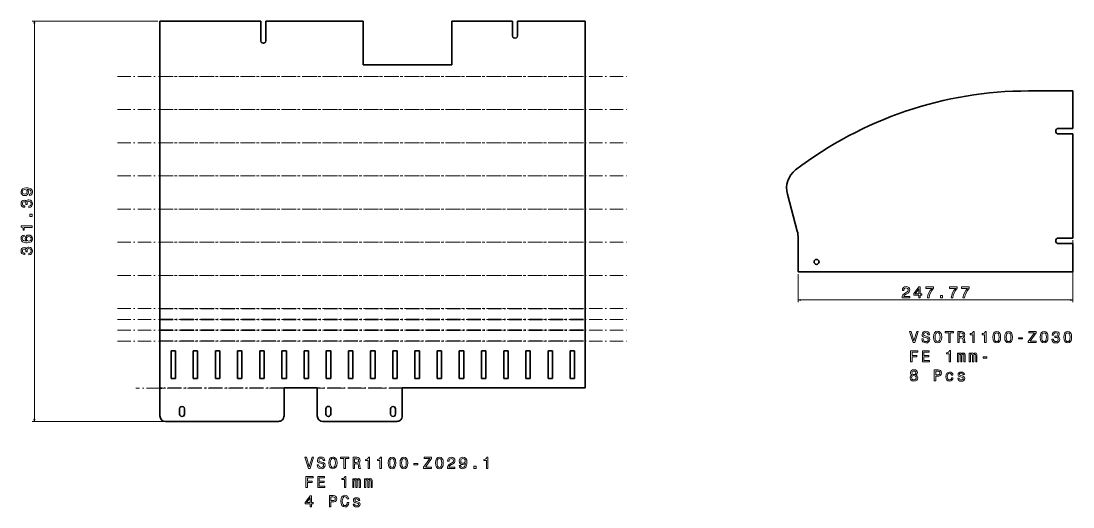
# Model space of a CAD drawing. Extents: x -306 to 643, y -162 to 809.
# Drawn here: x -306 to 643, y 370 to 809 of the extents above; entities that cross this region are included whole.
import ezdxf

# ---------------------------------------------------------------- set-up
doc = ezdxf.new("R2010")
doc.units = 0
doc.linetypes.add('DASHDOT', pattern=[18.5, 12, -3, 0.5, -3])

msp = doc.modelspace()

# ---------------------------------------------------------------- linework, layer by layer
at = {"color": 7, "lineweight": 13}
for p, q in [((-182.879913, 809.091187), (-296.061188, 809.091187)), ((-294.061188, 449.634674), (-294.061188, 807.159363)), ((642.506592, 611.204468), (642.506592, 555.307373)), ((394.738586, 580.70459), (394.738586, 555.307373)), ((396.670441, 557.307373), (640.574707, 557.307373)), ((-177.879913, 447.70282), (-296.061188, 447.70282))]:
    msp.add_line(p, q, dxfattribs=at)
at = {"color": 7, "lineweight": 35}
for p, q in [((-180.879913, 759.161011), (-180.879913, 809.091187)), ((-89.829926, 809.091187), (-180.879913, 809.091187)), ((2.420074, 809.091187), (-85.329926, 809.091187)), ((2.420074, 809.091187), (2.420074, 769.467773)), ((137.170059, 809.091187), (82.420059, 809.091187)), ((82.420059, 809.091187), (82.420059, 769.467773)), ((202.719101, 809.091187), (141.670059, 809.091187)), ((202.719101, 759.161011), (202.719101, 809.091187)), ((82.420059, 769.467773), (2.420074, 769.467773)), ((-180.879913, 729.225708), (-180.879913, 759.068481)), ((202.719101, 729.225708), (202.719101, 759.068481)), ((602.506592, 746.004578), (642.506592, 746.004578)), ((642.506592, 746.004578), (642.506592, 712.204468)), ((-180.879913, 699.284668), (-180.879913, 729.110046)), ((202.719101, 699.284668), (202.719101, 729.110046)), ((642.506592, 707.204468), (642.506592, 613.204468)), ((-180.879913, 669.343689), (-180.879913, 699.169067)), ((202.719101, 669.343689), (202.719101, 699.169067)), ((-180.879913, 639.420166), (-180.879913, 669.228027)), ((202.719101, 639.420166), (202.719101, 669.228027)), ((393.88681, 619.383728), (384.958984, 652.70459)), ((-180.879913, 609.456055), (-180.879913, 639.281372)), ((202.719101, 609.456055), (202.719101, 639.281372)), ((-180.879913, 579.503174), (-180.879913, 609.363525)), ((202.719101, 579.503174), (202.719101, 609.363525)), ((394.738586, 612.913574), (394.738586, 582.70459)), ((642.506592, 608.204468), (642.506592, 582.70459)), ((-180.879913, 549.585327), (-180.879913, 579.410645)), ((202.719101, 549.585327), (202.719101, 579.410645)), ((642.506592, 582.70459), (394.738586, 582.70459)), ((-180.879913, 520.101257), (-180.879913, 477.995453)), ((202.719101, 520.101257), (202.719101, 478.000122)), ((-170.879913, 511.54834), (-170.879913, 486.54834)), ((-166.879913, 486.54834), (-166.879913, 511.54834)), ((-150.879913, 511.54834), (-150.879913, 486.54834)), ((-146.879913, 486.54834), (-146.879913, 511.54834)), ((-130.879913, 511.54834), (-130.879913, 486.54834)), ((-126.879913, 486.54834), (-126.879913, 511.54834)), ((-110.879913, 511.54834), (-110.879913, 486.54834)), ((-106.879913, 486.54834), (-106.879913, 511.54834)), ((-90.879913, 511.54834), (-90.879913, 486.54834)), ((-86.879913, 486.54834), (-86.879913, 511.54834)), ((-70.879913, 511.54834), (-70.879913, 486.54834)), ((-66.879913, 486.54834), (-66.879913, 511.54834)), ((-50.879913, 511.54834), (-50.879913, 486.54834)), ((-46.879913, 486.54834), (-46.879913, 511.54834)), ((-30.879913, 511.54834), (-30.879913, 486.54834)), ((-26.879913, 486.54834), (-26.879913, 511.54834)), ((-10.879913, 511.54834), (-10.879913, 486.54834)), ((-6.879913, 486.54834), (-6.879913, 511.54834)), ((9.120087, 511.54834), (9.120087, 486.54834)), ((13.120087, 486.54834), (13.120087, 511.54834)), ((29.120087, 511.54834), (29.120087, 486.54834)), ((33.120087, 486.54834), (33.120087, 511.54834)), ((49.120087, 511.54834), (49.120087, 486.54834)), ((53.120087, 486.54834), (53.120087, 511.54834)), ((69.120087, 511.54834), (69.120087, 486.54834)), ((73.120087, 486.54834), (73.120087, 511.54834)), ((89.120102, 511.54834), (89.120102, 486.54834)), ((93.120102, 486.54834), (93.120102, 511.54834)), ((109.120102, 511.54834), (109.120102, 486.54834)), ((113.120102, 486.54834), (113.120102, 511.54834)), ((129.120102, 511.54834), (129.120102, 486.54834)), ((133.120102, 486.54834), (133.120102, 511.54834)), ((149.120102, 511.54834), (149.120102, 486.54834)), ((153.120102, 486.54834), (153.120102, 511.54834)), ((169.120102, 511.54834), (169.120102, 486.54834)), ((173.120102, 486.54834), (173.120102, 511.54834)), ((189.120102, 511.54834), (189.120102, 486.54834)), ((193.120102, 486.54834), (193.120102, 511.54834)), ((-180.879913, 452.70282), (-180.879913, 477.648529)), ((-38.959915, 478.000122), (-68.959923, 478.000122)), ((-68.959923, 452.70282), (-68.959923, 477.648529)), ((-38.959915, 452.70282), (-38.959915, 477.648529)), ((202.719101, 478.000122), (37.719086, 478.000122)), ((37.719086, 452.70282), (37.719086, 477.648529)), ((-73.959923, 447.70282), (-175.879913, 447.70282)), ((32.719086, 447.70282), (-33.959915, 447.70282))]:
    msp.add_line(p, q, dxfattribs=at)
at = {"color": 7, "lineweight": 35, "ltscale": 0.446841}
for p, q in [((-89.829926, 809.091187), (-89.829926, 791.217529)), ((-85.329926, 809.091187), (-85.329926, 791.217529))]:
    msp.add_line(p, q, dxfattribs=at)
at = {"color": 7, "lineweight": 35, "ltscale": 0.334341}
for p, q in [((137.170059, 809.091187), (137.170059, 795.717529)), ((141.670059, 809.091187), (141.670059, 795.717529))]:
    msp.add_line(p, q, dxfattribs=at)
at = {"color": 7, "linetype": 'DASHDOT', "lineweight": 13}
for p, q in [((-219.239807, 759.114746), (241.078995, 759.114746)), ((-180.879913, 759.161011), (202.719101, 759.161011)), ((-180.879913, 759.068481), (202.719101, 759.068481)), ((-219.239807, 729.167847), (241.078995, 729.167847)), ((-180.879913, 729.225708), (202.719101, 729.225708)), ((-180.879913, 729.110046), (202.719101, 729.110046)), ((-219.239807, 699.226868), (241.078995, 699.226868)), ((-180.879913, 699.284668), (202.719101, 699.284668)), ((-180.879913, 699.169067), (202.719101, 699.169067)), ((-219.239807, 669.285889), (241.078995, 669.285889)), ((-180.879913, 669.343689), (202.719101, 669.343689)), ((-180.879913, 669.228027), (202.719101, 669.228027)), ((-219.239807, 639.350769), (241.078995, 639.350769)), ((-180.879913, 639.420166), (202.719101, 639.420166)), ((-180.879913, 639.281372), (202.719101, 639.281372)), ((-219.239807, 609.40979), (241.078995, 609.40979)), ((-180.879913, 609.456055), (202.719101, 609.456055)), ((-180.879913, 609.363525), (202.719101, 609.363525)), ((-219.239807, 579.456909), (241.078995, 579.456909)), ((-180.879913, 579.503174), (202.719101, 579.503174)), ((-180.879913, 579.410645), (202.719101, 579.410645)), ((-219.239807, 549.51593), (241.078995, 549.51593)), ((-180.879913, 549.585327), (202.719101, 549.585327)), ((-180.879913, 549.446533), (202.719101, 549.446533)), ((-219.239807, 539.679199), (241.078995, 539.679199)), ((-180.879913, 539.922058), (202.719101, 539.922058)), ((-180.879913, 539.43634), (202.719101, 539.43634)), ((-219.239807, 529.995972), (241.078995, 529.995972)), ((-180.879913, 530.342896), (202.719101, 530.342896)), ((-180.879913, 529.648987), (202.719101, 529.648987)), ((-219.239807, 520.274719), (241.078995, 520.274719)), ((-180.879913, 520.448181), (202.719101, 520.448181)), ((-180.879913, 520.101257), (202.719101, 520.101257)), ((59.578995, 477.821991), (-202.739807, 477.821991)), ((-68.959923, 477.995453), (-180.879913, 477.995453)), ((-68.959923, 477.648529), (-180.879913, 477.648529)), ((37.719086, 477.995453), (-38.959915, 477.995453)), ((37.719086, 477.648529), (-38.959915, 477.648529))]:
    msp.add_line(p, q, dxfattribs=at)
at = {"color": 7, "lineweight": 35, "ltscale": 0.002313}
for p, q in [((-180.879913, 759.161011), (-180.879913, 759.068481)), ((202.719101, 759.161011), (202.719101, 759.068481)), ((-180.879913, 609.456055), (-180.879913, 609.363525)), ((202.719101, 609.456055), (202.719101, 609.363525)), ((-180.879913, 579.503174), (-180.879913, 579.410645)), ((202.719101, 579.503174), (202.719101, 579.410645))]:
    msp.add_line(p, q, dxfattribs=at)
at = {"color": 7, "lineweight": 35, "ltscale": 0.002892}
for p, q in [((-180.879913, 729.225708), (-180.879913, 729.110046)), ((202.719101, 729.225708), (202.719101, 729.110046)), ((-180.879913, 669.343689), (-180.879913, 669.228027)), ((202.719101, 669.343689), (202.719101, 669.228027))]:
    msp.add_line(p, q, dxfattribs=at)
at = {"color": 7, "lineweight": 35, "ltscale": 0.325008}
for p, q in [((629.506287, 712.204468), (642.506592, 712.204468)), ((629.506287, 707.204468), (642.506592, 707.204468)), ((629.506287, 613.204468), (642.506592, 613.204468)), ((629.506287, 608.204468), (642.506592, 608.204468))]:
    msp.add_line(p, q, dxfattribs=at)
at = {"color": 7, "lineweight": 35, "ltscale": 0.00289}
for p, q in [((-180.879913, 699.284668), (-180.879913, 699.169067)), ((202.719101, 699.284668), (202.719101, 699.169067))]:
    msp.add_line(p, q, dxfattribs=at)
at = {"color": 7, "lineweight": 35, "ltscale": 0.00347}
for p, q in [((-180.879913, 639.420166), (-180.879913, 639.281372)), ((202.719101, 639.420166), (202.719101, 639.281372)), ((-180.879913, 549.585327), (-180.879913, 549.446533)), ((202.719101, 549.585327), (202.719101, 549.446533))]:
    msp.add_line(p, q, dxfattribs=at)
at = {"color": 7, "lineweight": 35, "ltscale": 0.238112}
for p, q in [((-180.879913, 539.922058), (-180.879913, 549.446533)), ((202.719101, 539.922058), (202.719101, 549.446533))]:
    msp.add_line(p, q, dxfattribs=at)
at = {"color": 7, "lineweight": 35, "ltscale": 0.012143}
for p, q in [((-180.879913, 539.922058), (-180.879913, 539.43634)), ((202.719101, 539.922058), (202.719101, 539.43634))]:
    msp.add_line(p, q, dxfattribs=at)
at = {"color": 7, "lineweight": 35, "ltscale": 0.227336}
for p, q in [((-180.879913, 530.342896), (-180.879913, 539.43634)), ((202.719101, 530.342896), (202.719101, 539.43634))]:
    msp.add_line(p, q, dxfattribs=at)
at = {"color": 7, "lineweight": 35, "ltscale": 0.017348}
for p, q in [((-180.879913, 530.342896), (-180.879913, 529.648987)), ((202.719101, 530.342896), (202.719101, 529.648987))]:
    msp.add_line(p, q, dxfattribs=at)
at = {"color": 7, "lineweight": 35, "ltscale": 0.23002}
for p, q in [((-180.879913, 520.448181), (-180.879913, 529.648987)), ((202.719101, 520.448181), (202.719101, 529.648987))]:
    msp.add_line(p, q, dxfattribs=at)
at = {"color": 7, "lineweight": 35, "ltscale": 0.008673}
for p, q in [((-180.879913, 520.448181), (-180.879913, 520.101257)), ((202.719101, 520.448181), (202.719101, 520.101257)), ((-180.879913, 477.648529), (-180.879913, 477.995453)), ((-68.959923, 477.995453), (-68.959923, 477.648529)), ((-38.959915, 477.995453), (-38.959915, 477.648529)), ((37.719086, 477.995453), (37.719086, 477.648529))]:
    msp.add_line(p, q, dxfattribs=at)
at = {"color": 7, "lineweight": 35, "ltscale": 0.1}
for p, q in [((-166.879913, 511.54834), (-170.879913, 511.54834)), ((-146.879913, 511.54834), (-150.879913, 511.54834)), ((-126.879913, 511.54834), (-130.879913, 511.54834)), ((-106.879913, 511.54834), (-110.879913, 511.54834)), ((-86.879913, 511.54834), (-90.879913, 511.54834)), ((-66.879913, 511.54834), (-70.879913, 511.54834)), ((-46.879913, 511.54834), (-50.879913, 511.54834)), ((-26.879913, 511.54834), (-30.879913, 511.54834)), ((-6.879913, 511.54834), (-10.879913, 511.54834)), ((13.120087, 511.54834), (9.120087, 511.54834)), ((33.120087, 511.54834), (29.120087, 511.54834)), ((53.120087, 511.54834), (49.120087, 511.54834)), ((73.120087, 511.54834), (69.120087, 511.54834)), ((93.120102, 511.54834), (89.120102, 511.54834)), ((113.120102, 511.54834), (109.120102, 511.54834)), ((133.120102, 511.54834), (129.120102, 511.54834)), ((153.120102, 511.54834), (149.120102, 511.54834)), ((173.120102, 511.54834), (169.120102, 511.54834)), ((193.120102, 511.54834), (189.120102, 511.54834)), ((-166.879913, 486.54834), (-170.879913, 486.54834)), ((-146.879913, 486.54834), (-150.879913, 486.54834)), ((-126.879913, 486.54834), (-130.879913, 486.54834)), ((-106.879913, 486.54834), (-110.879913, 486.54834)), ((-86.879913, 486.54834), (-90.879913, 486.54834)), ((-66.879913, 486.54834), (-70.879913, 486.54834)), ((-46.879913, 486.54834), (-50.879913, 486.54834)), ((-26.879913, 486.54834), (-30.879913, 486.54834)), ((-6.879913, 486.54834), (-10.879913, 486.54834)), ((13.120087, 486.54834), (9.120087, 486.54834)), ((33.120087, 486.54834), (29.120087, 486.54834)), ((53.120087, 486.54834), (49.120087, 486.54834)), ((73.120087, 486.54834), (69.120087, 486.54834)), ((93.120102, 486.54834), (89.120102, 486.54834)), ((113.120102, 486.54834), (109.120102, 486.54834)), ((133.120102, 486.54834), (129.120102, 486.54834)), ((153.120102, 486.54834), (149.120102, 486.54834)), ((173.120102, 486.54834), (169.120102, 486.54834)), ((193.120102, 486.54834), (189.120102, 486.54834))]:
    msp.add_line(p, q, dxfattribs=at)
at = {"color": 7, "lineweight": 35, "ltscale": 0.071706}
msp.add_line((-181.508911, 477.813538), (-178.640656, 477.813538), dxfattribs=at)
at = {"color": 7, "lineweight": 35, "ltscale": 0.000117}
for p, q in [((-68.959923, 478.000122), (-68.959923, 477.995453)), ((-38.959915, 478.000122), (-38.959915, 477.995453)), ((37.719086, 478.000122), (37.719086, 477.995453))]:
    msp.add_line(p, q, dxfattribs=at)
at = {"color": 7, "lineweight": 35, "ltscale": 0.1175}
for p, q in [((-163.129913, 454.352814), (-163.129913, 459.052826)), ((-158.629913, 459.052826), (-158.629913, 454.352814)), ((-31.209915, 454.352814), (-31.209915, 459.052826)), ((-26.709915, 459.052826), (-26.709915, 454.352814))]:
    msp.add_line(p, q, dxfattribs=at)
at = {"color": 7, "lineweight": 35, "ltscale": 0.1125}
for p, q in [((27.169418, 454.452637), (27.169418, 458.952637)), ((31.669418, 458.952637), (31.669418, 454.452637))]:
    msp.add_line(p, q, dxfattribs=at)
at = {"color": 7, "lineweight": 13}
for points in [[(-293.543549, 807.159363), (-294.061188, 809.091187), (-294.578827, 807.159363)], [(-298.539581, 651.624634), (-297.401245, 651.84082), (-296.522278, 652.460388), (-295.974731, 653.440186), (-295.77301, 654.737061), (-295.873871, 655.587158), (-296.13324, 656.350891), (-296.579926, 656.999268), (-297.213928, 657.546875), (-298.006439, 657.979126), (-298.986267, 658.296143), (-300.110168, 658.483459), (-301.407013, 658.555481), (-303.438721, 658.310547), (-304.922852, 657.604492), (-305.816223, 656.480591), (-306.13324, 654.938782), (-305.873871, 653.526672), (-305.182251, 652.460388), (-304.115967, 651.768738), (-302.775879, 651.538208), (-301.392609, 651.768738), (-300.340729, 652.445984), (-299.677917, 653.454651), (-299.461761, 654.737061), (-299.735535, 656.091553), (-300.571289, 657.114563), (-298.971863, 656.884033), (-297.833527, 656.422913), (-297.156311, 655.716858), (-296.940155, 654.751465), (-297.041016, 654.002197), (-297.358032, 653.454651), (-297.862366, 653.094421), (-298.539581, 652.950317)], [(-302.790283, 652.935913), (-303.683655, 653.079956), (-304.389709, 653.483459), (-304.836426, 654.117432), (-304.994904, 654.938782), (-304.836426, 655.78894), (-304.389709, 656.437317), (-303.69809, 656.84082), (-302.804718, 656.999268), (-301.896912, 656.84082), (-301.219696, 656.437317), (-300.801819, 655.774536), (-300.657745, 654.895569), (-300.801819, 654.103027), (-301.219696, 653.483459), (-301.882507, 653.079956)], [(-299.202393, 640.777405), (-299.101532, 640.777405), (-297.718262, 641.007935), (-296.680786, 641.685181), (-296.017975, 642.751465), (-295.77301, 644.163574), (-296.017975, 645.662109), (-296.651978, 646.786011), (-297.660614, 647.506531), (-298.957458, 647.765869), (-299.807587, 647.650635), (-300.499237, 647.333618), (-301.032379, 646.81488), (-301.421417, 646.12323), (-302.199524, 647.059814), (-303.438721, 647.391235), (-304.562622, 647.17511), (-305.412781, 646.555481), (-305.945923, 645.546875), (-306.13324, 644.163574), (-305.90271, 642.86676), (-305.268677, 641.872498), (-304.26004, 641.224121), (-302.919983, 641.007935), (-302.819122, 641.007935), (-302.819122, 642.290405), (-303.741302, 642.40564), (-304.404144, 642.780273), (-304.807587, 643.385498), (-304.951691, 644.235596), (-304.836426, 644.984863), (-304.533813, 645.532471), (-304.043915, 645.863892), (-303.381073, 645.99353), (-302.675018, 645.863892), (-302.199524, 645.518066), (-301.911346, 644.912842), (-301.82489, 644.091553), (-301.839294, 643.529541), (-300.700958, 643.529541), (-300.729797, 644.235596), (-300.600098, 645.143433), (-300.254272, 645.820618), (-299.692322, 646.224121), (-298.957458, 646.368164), (-298.121704, 646.209656), (-297.502136, 645.791809), (-297.113068, 645.128967), (-296.983398, 644.25), (-297.127472, 643.342224), (-297.559753, 642.679443), (-298.251404, 642.261536), (-299.202393, 642.103027)], [(-296.061188, 632.739929), (-296.061188, 634.728394), (-298.20816, 634.728394), (-298.20816, 632.739929)], [(-296.061188, 622.800476), (-296.061188, 624.111694), (-306.13324, 624.111694), (-306.13324, 623.131897), (-305.254272, 622.872498), (-304.663513, 622.35376), (-304.317688, 621.561279), (-304.202393, 620.466187), (-303.179352, 620.466187), (-303.179352, 622.800476)], [(-303.366669, 615.843689), (-304.533813, 615.569946), (-305.398376, 614.935913), (-305.945923, 613.956055), (-306.13324, 612.68811), (-306.032379, 611.837952), (-305.758606, 611.103027), (-305.31192, 610.454651), (-304.677917, 609.907104), (-303.885406, 609.474854), (-302.919983, 609.157837), (-301.781647, 608.956055), (-300.499237, 608.898438), (-298.453125, 609.129028), (-296.968994, 609.835083), (-296.075623, 610.973389), (-295.77301, 612.529541), (-296.032379, 613.927246), (-296.709595, 614.99353), (-297.775879, 615.685181), (-299.130371, 615.930176), (-300.499237, 615.685181), (-301.551117, 615.022339), (-302.213928, 613.999329), (-302.444489, 612.731323), (-302.156311, 611.362427), (-301.334961, 610.339355), (-302.919983, 610.555542), (-304.058319, 611.016602), (-304.735535, 611.722656), (-304.966095, 612.702515), (-304.85083, 613.422974), (-304.548218, 613.97052), (-304.043915, 614.33075), (-303.366669, 614.518066)], [(-299.115967, 614.532471), (-298.20816, 614.373962), (-297.516541, 613.97052), (-297.05542, 613.322083), (-296.911346, 612.515137), (-297.05542, 611.665039), (-297.502136, 611.016602), (-298.193756, 610.598755), (-299.101532, 610.469055), (-299.994904, 610.613159), (-300.67215, 611.016602), (-301.104431, 611.679443), (-301.262939, 612.572815), (-301.104431, 613.350891), (-300.686554, 613.97052), (-300.009338, 614.373962)], [(-299.202393, 598.080017), (-299.101532, 598.080017), (-297.718262, 598.310547), (-296.680786, 598.987793), (-296.017975, 600.054077), (-295.77301, 601.466187), (-296.017975, 602.964722), (-296.651978, 604.088623), (-297.660614, 604.809143), (-298.957458, 605.068481), (-299.807587, 604.953247), (-300.499237, 604.63623), (-301.032379, 604.117493), (-301.421417, 603.425842), (-302.199524, 604.362427), (-303.438721, 604.693848), (-304.562622, 604.477722), (-305.412781, 603.858093), (-305.945923, 602.849487), (-306.13324, 601.466187), (-305.90271, 600.169373), (-305.268677, 599.17511), (-304.26004, 598.526733), (-302.919983, 598.310547), (-302.819122, 598.310547), (-302.819122, 599.593018), (-303.741302, 599.708252), (-304.404144, 600.082886), (-304.807587, 600.68811), (-304.951691, 601.538208), (-304.836426, 602.287476), (-304.533813, 602.835083), (-304.043915, 603.166504), (-303.381073, 603.296143), (-302.675018, 603.166504), (-302.199524, 602.820679), (-301.911346, 602.215454), (-301.82489, 601.394165), (-301.839294, 600.832153), (-300.700958, 600.832153), (-300.729797, 601.538208), (-300.600098, 602.446045), (-300.254272, 603.12323), (-299.692322, 603.526733), (-298.957458, 603.670776), (-298.121704, 603.512268), (-297.502136, 603.094421), (-297.113068, 602.43158), (-296.983398, 601.552612), (-297.127472, 600.644836), (-297.559753, 599.982056), (-298.251404, 599.564148), (-299.202393, 599.40564)], [(488.420868, 559.307373), (495.294067, 559.307373), (495.294067, 560.54657), (489.861786, 560.54657), (490.164368, 561.223816), (490.683105, 561.785767), (492.282532, 562.808838), (493.13269, 563.241089), (494.083679, 563.860718), (494.760925, 564.581177), (495.149963, 565.431274), (495.294067, 566.396729), (495.049103, 567.607117), (494.371857, 568.558105), (493.334412, 569.163269), (491.994354, 569.379456), (490.611053, 569.13446), (489.559204, 568.457214), (488.881958, 567.376526), (488.651398, 565.950012), (488.651398, 565.748291), (489.962646, 565.748291), (489.962646, 565.863586), (490.092346, 566.843384), (490.481384, 567.563843), (491.100983, 568.024963), (491.922302, 568.183472), (492.758026, 568.039368), (493.377625, 567.679138), (493.781097, 567.117188), (493.925171, 566.411133), (493.82431, 565.748291), (493.550537, 565.18634), (493.089447, 564.696411), (492.455444, 564.26416), (491.605286, 563.80304), (490.193176, 562.909668), (489.198975, 561.958679), (488.608185, 560.805969), (488.420868, 559.350586)], [(503.403564, 559.307373), (504.700409, 559.307373), (504.700409, 561.785767), (506.126923, 561.785767), (506.126923, 562.938477), (504.700409, 562.938477), (504.700409, 569.091248), (503.38916, 569.091248), (499.008759, 563.053772), (499.008759, 561.785767), (503.403564, 561.785767)], [(500.219116, 562.938477), (503.403564, 567.4198), (503.403564, 562.938477)], [(511.282532, 559.307373), (512.737854, 559.307373), (513.213379, 561.684875), (514.049133, 563.903931), (515.230652, 565.964417), (516.772461, 567.895264), (516.772461, 569.091248), (509.913666, 569.091248), (509.913666, 567.780029), (515.38916, 567.780029), (513.804138, 565.834778), (512.608154, 563.80304), (511.772461, 561.641663)], [(522.965515, 559.307373), (524.953979, 559.307373), (524.953979, 561.454346), (522.965515, 561.454346)], [(532.631226, 559.307373), (534.086548, 559.307373), (534.562073, 561.684875), (535.397827, 563.903931), (536.579346, 565.964417), (538.121155, 567.895264), (538.121155, 569.091248), (531.26239, 569.091248), (531.26239, 567.780029), (536.737854, 567.780029), (535.152832, 565.834778), (533.956909, 563.80304), (533.121155, 561.641663)], [(543.305603, 559.307373), (544.760925, 559.307373), (545.23645, 561.684875), (546.072144, 563.903931), (547.253723, 565.964417), (548.795532, 567.895264), (548.795532, 569.091248), (541.936707, 569.091248), (541.936707, 567.780029), (547.412231, 567.780029), (545.827209, 565.834778), (544.631226, 563.80304), (543.795532, 561.641663)], [(396.670441, 557.825012), (394.738586, 557.307373), (396.670441, 556.789734)], [(640.574707, 556.789734), (642.506592, 557.307373), (640.574707, 557.825012)], [(501.582977, 528.842896), (499.075775, 520.327026), (496.496521, 528.842896), (495.127625, 528.842896), (498.355316, 518.828491), (499.796234, 518.828491), (502.951843, 528.842896)], [(507.47345, 522.128174), (506.162231, 522.128174), (506.450409, 520.60083), (507.170868, 519.476929), (508.280365, 518.799683), (509.778931, 518.554688), (511.263092, 518.785278), (512.37262, 519.41925), (513.078613, 520.413513), (513.338013, 521.724731), (513.121887, 522.906311), (512.516663, 523.669983), (511.536865, 524.174316), (510.225616, 524.54895), (509.101685, 524.822754), (508.366821, 525.139709), (507.948975, 525.60083), (507.819275, 526.321289), (507.948975, 526.969727), (508.323608, 527.459595), (508.899963, 527.791016), (509.692474, 527.906311), (510.49939, 527.762207), (511.133392, 527.373169), (511.55127, 526.724731), (511.752991, 525.845764), (513.064209, 525.845764), (513.064209, 525.874573), (512.833679, 527.229065), (512.156433, 528.237732), (511.090179, 528.871704), (509.649261, 529.08783), (508.352417, 528.871704), (507.343781, 528.266541), (506.695374, 527.329956), (506.464813, 526.119568), (506.65213, 525.038879), (507.199677, 524.304016), (508.06424, 523.814087), (509.245789, 523.439453), (510.412933, 523.108032), (511.291901, 522.791016), (511.825043, 522.329956), (512.01239, 521.580627), (511.839447, 520.816956), (511.392761, 520.240601), (510.715546, 519.880371), (509.836578, 519.765076), (508.85675, 519.923584), (508.107452, 520.384705), (507.631958, 521.133972)], [(516.721313, 523.828491), (516.980652, 521.580627), (517.729919, 519.923584), (518.897095, 518.900513), (520.424438, 518.554688), (521.937439, 518.900513), (523.119019, 519.923584), (523.853882, 521.580627), (524.127625, 523.828491), (523.853882, 526.061951), (523.536865, 526.969727), (523.119019, 527.718994), (521.937439, 528.742065), (521.21698, 529.001404), (520.424438, 529.102295), (518.88269, 528.742065), (517.715515, 527.733398), (516.980652, 526.076355)], [(518.104553, 523.828491), (518.263062, 525.572021), (518.738586, 526.854431), (519.47345, 527.632507), (520.424438, 527.906311), (521.361084, 527.632507), (522.095947, 526.840027), (522.571411, 525.557617), (522.744324, 523.828491), (522.571411, 522.084961), (522.095947, 520.802551), (521.361084, 520.024475), (520.424438, 519.765076), (519.47345, 520.024475), (518.738586, 520.802551), (518.263062, 522.070557)], [(530.435974, 518.828491), (531.761658, 518.828491), (531.761658, 527.618103), (534.787598, 527.618103), (534.787598, 528.828491), (527.39563, 528.828491), (527.39563, 527.618103), (530.435974, 527.618103)], [(538.559937, 518.828491), (539.899963, 518.828491), (539.899963, 523.050415), (541.26886, 523.050415), (542.277466, 523.007141), (542.911499, 522.80542), (543.257324, 522.329956), (543.401428, 521.479797), (543.47345, 520.182983), (543.559937, 519.332825), (543.732849, 518.828491), (545.245789, 518.828491), (545.245789, 519.102295), (544.914368, 519.505737), (544.799133, 520.255005), (544.698242, 521.868835), (544.453308, 523.064819), (544.121887, 523.439453), (543.603149, 523.713196), (544.179504, 524.073425), (544.582947, 524.577759), (544.842346, 525.211792), (544.928772, 525.975464), (544.727051, 527.185852), (544.150696, 528.093628), (543.199707, 528.641174), (541.902832, 528.828491), (538.559937, 528.828491)], [(541.528198, 527.603699), (542.407166, 527.517273), (543.026794, 527.243469), (543.415833, 526.739136), (543.545532, 525.946655), (543.401428, 525.110901), (543.01239, 524.606567), (542.349548, 524.347229), (541.441772, 524.275146), (539.899963, 524.275146), (539.899963, 527.603699)], [(552.188171, 518.828491), (553.49939, 518.828491), (553.49939, 528.900513), (552.519592, 528.900513), (552.260193, 528.021545), (551.741455, 527.430786), (550.948975, 527.084961), (549.853882, 526.969727), (549.853882, 525.946655), (552.188171, 525.946655)], [(562.862488, 518.828491), (564.173767, 518.828491), (564.173767, 528.900513), (563.193909, 528.900513), (562.93457, 528.021545), (562.415833, 527.430786), (561.623291, 527.084961), (560.528198, 526.969727), (560.528198, 525.946655), (562.862488, 525.946655)], [(570.323608, 523.713196), (570.539734, 521.450989), (571.21698, 519.837158), (572.297668, 518.8573), (573.796204, 518.540283), (575.280396, 518.8573), (576.361084, 519.837158), (577.023926, 521.450989), (577.254456, 523.713196), (577.023926, 525.96106), (576.750122, 526.854431), (576.361084, 527.589294), (575.280396, 528.569153), (573.796204, 528.900513), (572.297668, 528.569153), (571.21698, 527.57489), (570.539734, 525.96106)], [(571.706909, 523.713196), (571.822144, 525.456726), (572.182373, 526.710327), (572.830811, 527.44519), (573.796204, 527.70459), (574.747253, 527.44519), (575.39563, 526.710327), (575.755859, 525.456726), (575.871155, 523.713196), (575.755859, 521.955322), (575.39563, 520.70166), (574.747253, 519.966797), (573.796204, 519.721863), (572.830811, 519.966797), (572.182373, 520.70166), (571.822144, 521.955322)], [(580.997986, 523.713196), (581.214111, 521.450989), (581.891357, 519.837158), (582.972046, 518.8573), (584.470581, 518.540283), (585.954712, 518.8573), (587.0354, 519.837158), (587.698242, 521.450989), (587.928772, 523.713196), (587.698242, 525.96106), (587.4245, 526.854431), (587.0354, 527.589294), (585.954712, 528.569153), (584.470581, 528.900513), (582.972046, 528.569153), (581.891357, 527.57489), (581.214111, 525.96106)], [(582.381226, 523.713196), (582.496521, 525.456726), (582.85675, 526.710327), (583.505188, 527.44519), (584.470581, 527.70459), (585.42157, 527.44519), (586.070007, 526.710327), (586.430237, 525.456726), (586.545532, 523.713196), (586.430237, 521.955322), (586.070007, 520.70166), (585.42157, 519.966797), (584.470581, 519.721863), (583.505188, 519.966797), (582.85675, 520.70166), (582.496521, 521.955322)], [(593.401428, 522.128174), (596.888428, 522.128174), (596.888428, 523.266541), (593.401428, 523.266541)], [(602.231384, 518.828491), (609.407166, 518.828491), (609.407166, 520.038879), (603.816406, 520.038879), (609.407166, 527.690186), (609.407166, 528.828491), (602.620422, 528.828491), (602.620422, 527.618103), (607.90863, 527.618103), (602.231384, 519.981201)], [(613.020996, 523.713196), (613.237183, 521.450989), (613.914429, 519.837158), (614.995117, 518.8573), (616.493652, 518.540283), (617.977783, 518.8573), (619.058472, 519.837158), (619.721313, 521.450989), (619.951843, 523.713196), (619.721313, 525.96106), (619.44751, 526.854431), (619.058472, 527.589294), (617.977783, 528.569153), (616.493652, 528.900513), (614.995117, 528.569153), (613.914429, 527.57489), (613.237183, 525.96106)], [(614.404297, 523.713196), (614.519592, 525.456726), (614.879822, 526.710327), (615.528198, 527.44519), (616.493652, 527.70459), (617.444641, 527.44519), (618.093079, 526.710327), (618.453308, 525.456726), (618.568604, 523.713196), (618.453308, 521.955322), (618.093079, 520.70166), (617.444641, 519.966797), (616.493652, 519.721863), (615.528198, 519.966797), (614.879822, 520.70166), (614.519592, 521.955322)], [(623.536865, 521.969727), (623.536865, 521.868835), (623.767456, 520.485535), (624.444641, 519.448059), (625.510925, 518.785278), (626.923035, 518.540283), (628.421631, 518.785278), (629.545532, 519.41925), (630.265991, 520.427917), (630.52533, 521.724731), (630.410095, 522.57489), (630.093079, 523.266541), (629.574341, 523.799683), (628.88269, 524.188721), (629.819336, 524.966797), (630.150696, 526.205994), (629.93457, 527.329956), (629.314941, 528.180054), (628.306335, 528.713196), (626.923035, 528.900513), (625.626221, 528.669983), (624.631958, 528.036011), (623.983582, 527.027344), (623.767456, 525.687256), (623.767456, 525.586426), (625.049866, 525.586426), (625.1651, 526.508606), (625.539795, 527.171448), (626.144958, 527.57489), (626.995117, 527.718994), (627.744385, 527.603699), (628.291931, 527.301086), (628.623352, 526.811218), (628.753052, 526.148376), (628.623352, 525.442322), (628.277527, 524.966797), (627.672302, 524.67865), (626.851013, 524.592163), (626.289063, 524.606567), (626.289063, 523.468262), (626.995117, 523.49707), (627.902893, 523.367371), (628.580078, 523.021545), (628.983582, 522.459595), (629.127686, 521.724731), (628.969116, 520.889038), (628.55127, 520.269409), (627.888428, 519.880371), (627.009521, 519.750671), (626.101685, 519.894775), (625.438904, 520.327026), (625.020996, 521.018677), (624.862549, 521.969727)], [(634.369751, 523.713196), (634.585876, 521.450989), (635.263062, 519.837158), (636.343811, 518.8573), (637.842346, 518.540283), (639.326477, 518.8573), (640.407227, 519.837158), (641.070007, 521.450989), (641.300537, 523.713196), (641.070007, 525.96106), (640.796265, 526.854431), (640.407227, 527.589294), (639.326477, 528.569153), (637.842346, 528.900513), (636.343811, 528.569153), (635.263062, 527.57489), (634.585876, 525.96106)], [(635.752991, 523.713196), (635.868286, 525.456726), (636.228516, 526.710327), (636.876953, 527.44519), (637.842346, 527.70459), (638.793335, 527.44519), (639.441772, 526.710327), (639.802002, 525.456726), (639.917297, 523.713196), (639.802002, 521.955322), (639.441772, 520.70166), (638.793335, 519.966797), (637.842346, 519.721863), (636.876953, 519.966797), (636.228516, 520.70166), (635.868286, 521.955322)], [(496.121857, 501.551819), (497.461914, 501.551819), (497.461914, 506.148346), (501.669434, 506.148346), (501.669434, 507.34433), (497.461914, 507.34433), (497.461914, 510.341431), (502.634827, 510.341431), (502.634827, 511.551819), (496.121857, 511.551819)], [(506.724182, 501.551819), (513.064209, 501.551819), (513.064209, 502.762207), (508.049835, 502.762207), (508.049835, 506.148346), (512.516663, 506.148346), (512.516663, 507.34433), (508.049835, 507.34433), (508.049835, 510.341431), (512.948975, 510.341431), (512.948975, 511.551819), (506.724182, 511.551819)], [(530.839478, 501.551819), (532.150696, 501.551819), (532.150696, 511.623871), (531.170837, 511.623871), (530.911499, 510.744904), (530.392761, 510.154114), (529.600281, 509.808289), (528.505127, 509.693024), (528.505127, 508.669983), (530.839478, 508.669983)], [(538.286133, 501.551819), (539.453308, 501.551819), (539.453308, 506.724731), (539.52533, 507.502838), (539.741455, 508.064789), (540.072876, 508.39621), (540.505127, 508.525879), (540.850952, 508.410614), (541.081543, 508.122437), (541.196777, 507.632507), (541.240051, 506.9841), (541.240051, 501.551819), (542.335144, 501.551819), (542.335144, 506.724731), (542.407166, 507.488403), (542.623291, 508.050385), (542.969116, 508.39621), (543.401428, 508.525879), (543.747253, 508.410614), (543.977783, 508.122437), (544.121887, 506.9841), (544.121887, 501.551819), (545.289001, 501.551819), (545.289001, 506.897644), (545.21698, 508.007141), (544.98645, 508.8573), (544.52533, 509.376038), (543.776062, 509.563354), (542.897095, 509.275146), (542.219849, 508.439423), (541.686707, 509.260742), (540.793335, 509.563354), (539.972046, 509.275146), (539.410034, 508.468231), (539.410034, 509.289581), (538.286133, 509.289581)], [(548.96051, 501.551819), (550.127625, 501.551819), (550.127625, 506.724731), (550.199707, 507.502838), (550.415833, 508.064789), (550.747253, 508.39621), (551.179504, 508.525879), (551.52533, 508.410614), (551.755859, 508.122437), (551.871155, 507.632507), (551.914368, 506.9841), (551.914368, 501.551819), (553.00946, 501.551819), (553.00946, 506.724731), (553.081543, 507.488403), (553.297668, 508.050385), (553.643494, 508.39621), (554.075745, 508.525879), (554.42157, 508.410614), (554.6521, 508.122437), (554.796204, 506.9841), (554.796204, 501.551819), (555.963379, 501.551819), (555.963379, 506.897644), (555.891296, 508.007141), (555.660767, 508.8573), (555.199707, 509.376038), (554.450378, 509.563354), (553.571411, 509.275146), (552.894226, 508.439423), (552.361084, 509.260742), (551.467712, 509.563354), (550.646362, 509.275146), (550.084412, 508.468231), (550.084412, 509.289581), (548.96051, 509.289581)], [(561.378357, 504.851532), (564.865356, 504.851532), (564.865356, 505.989868), (561.378357, 505.989868)], [(497.289032, 489.664215), (496.554138, 489.260773), (496.049835, 488.698822), (495.732819, 487.992767), (495.631958, 487.142609), (495.862518, 485.860199), (496.52533, 484.865967), (497.606018, 484.231964), (499.075775, 483.987), (500.531097, 484.231964), (501.611786, 484.865967), (502.274597, 485.860199), (502.519562, 487.142609), (502.404297, 487.992767), (502.101685, 488.698822), (501.582977, 489.260773), (500.862518, 489.664215), (501.438873, 490.01004), (501.842346, 490.485565), (502.08728, 491.06192), (502.173737, 491.767975), (501.943207, 492.791016), (501.338013, 493.612366), (500.358185, 494.145508), (499.075775, 494.347229), (497.778931, 494.145508), (496.799103, 493.612366), (496.179504, 492.791016), (495.963379, 491.767975), (496.035431, 491.06192), (496.280365, 490.485565)], [(517.384094, 484.275177), (518.709778, 484.275177), (518.709778, 488.49707), (520.179504, 488.49707), (521.663635, 488.569122), (522.845215, 489.073456), (523.608887, 490.053284), (523.868286, 491.393341), (523.666565, 492.632538), (523.090149, 493.540314), (522.13916, 494.08786), (520.842346, 494.275177), (517.384094, 494.275177)], [(497.015259, 487.171417), (497.144928, 487.93512), (497.562805, 488.511475), (498.211212, 488.886139), (499.075775, 489.015808), (499.925903, 488.886139), (500.57431, 488.511475), (500.992188, 487.93512), (501.136292, 487.171417), (500.992188, 486.350098), (500.57431, 485.730499), (499.925903, 485.327057), (499.075775, 485.197357), (498.211212, 485.327057), (497.562805, 485.730499), (497.144928, 486.350098)], [(497.332245, 491.65271), (497.44751, 492.286713), (497.793335, 492.776611), (498.340881, 493.079224), (499.075775, 493.194489), (499.796234, 493.079224), (500.343781, 492.776611), (500.689606, 492.286713), (500.819275, 491.65271), (500.689606, 491.004272), (500.343781, 490.499969), (499.796234, 490.168549), (499.075775, 490.067688), (498.340881, 490.182953), (497.793335, 490.499969), (497.44751, 491.004272)], [(520.482117, 493.050385), (521.34668, 492.963928), (521.980652, 492.690155), (522.355286, 492.185852), (522.484985, 491.393341), (522.340881, 490.557587), (521.951843, 490.053284), (521.289001, 489.793915), (520.381226, 489.721863), (518.709778, 489.721863), (518.709778, 493.050385)], [(533.044067, 489.44809), (534.297668, 489.44809), (534.03833, 490.60083), (533.418701, 491.508606), (532.453308, 492.070557), (531.199707, 492.286713), (529.816406, 491.998535), (528.764526, 491.191589), (528.101685, 489.880371), (527.871155, 488.122437), (528.08728, 486.378937), (528.735718, 485.082092), (529.758789, 484.275177), (531.156433, 484.001404), (532.39563, 484.217529), (533.361084, 484.822723), (534.023865, 485.773743), (534.312073, 487.041748), (533.101685, 487.041748), (532.885559, 486.234833), (532.482117, 485.629639), (531.905762, 485.255005), (531.199707, 485.13974), (530.32074, 485.327057), (529.686707, 485.903412), (529.297668, 486.840027), (529.167969, 488.16568), (529.297668, 489.462494), (529.701111, 490.399109), (530.349548, 490.975464), (531.199707, 491.177185), (531.948975, 491.047516), (532.510925, 490.716095), (532.885559, 490.168549)], [(542.580078, 488.785278), (541.355286, 489.073456), (540.44751, 489.404846), (540.144897, 490.082092), (540.231384, 490.557587), (540.533997, 490.903412), (541.023865, 491.119568), (541.729919, 491.206024), (542.407166, 491.119568), (542.940308, 490.860199), (543.286133, 490.47113), (543.430237, 489.952423), (544.669434, 489.952423), (544.669434, 489.981232), (544.453308, 490.917816), (543.862488, 491.65271), (542.940308, 492.1138), (541.729919, 492.286713), (540.505127, 492.1138), (539.611816, 491.638275), (539.049805, 490.932251), (538.876892, 490.038879), (539.006592, 489.174316), (539.410034, 488.569122), (540.072876, 488.136841), (541.03833, 487.834259), (542.450378, 487.488434), (543.314941, 487.128204), (543.545532, 486.840027), (543.631958, 486.407745), (543.502258, 485.874603), (543.156433, 485.47113), (542.594482, 485.211761), (541.845215, 485.125336), (541.052734, 485.211761), (540.476318, 485.514374), (540.08728, 486.004272), (539.928772, 486.681519), (538.703979, 486.681519), (538.905762, 485.528778), (539.496521, 484.693054), (540.433105, 484.188721), (541.729919, 484.001404), (543.084412, 484.188721), (544.078613, 484.693054), (544.683838, 485.499969), (544.899963, 486.551819), (544.741455, 487.459625), (544.2948, 488.079224), (543.559937, 488.482666)], [(-294.578827, 449.634674), (-294.061188, 447.70282), (-293.543549, 449.634674)], [(-43.735531, 415.341156), (-46.242733, 406.825317), (-48.821983, 415.341156), (-50.190861, 415.341156), (-46.963196, 405.326752), (-45.522274, 405.326752), (-42.366653, 415.341156)], [(-37.845039, 408.626465), (-39.156281, 408.626465), (-38.868095, 407.099091), (-38.147633, 405.975159), (-37.038124, 405.297943), (-35.539566, 405.052979), (-34.055412, 405.283539), (-32.945904, 405.917542), (-32.239853, 406.911774), (-31.980486, 408.222992), (-32.196625, 409.404572), (-32.801811, 410.168243), (-33.781639, 410.672577), (-35.09288, 411.047211), (-36.216797, 411.320984), (-36.951668, 411.638), (-37.369537, 412.099091), (-37.499218, 412.81955), (-37.369537, 413.467957), (-36.994896, 413.957886), (-36.418526, 414.289276), (-35.626019, 414.404572), (-34.819103, 414.260468), (-34.185097, 413.871429), (-33.767231, 413.222992), (-33.565498, 412.344055), (-32.254261, 412.344055), (-32.254261, 412.372864), (-32.48481, 413.727325), (-33.162041, 414.735962), (-34.228325, 415.369965), (-35.669247, 415.586121), (-36.96608, 415.369965), (-37.974724, 414.764801), (-38.623138, 413.828186), (-38.853683, 412.617828), (-38.666367, 411.53714), (-38.118816, 410.802246), (-37.254261, 410.312347), (-36.072704, 409.937714), (-34.90556, 409.606293), (-34.026596, 409.289276), (-33.493454, 408.828186), (-33.306137, 408.078918), (-33.479046, 407.315216), (-33.925732, 406.738861), (-34.602966, 406.378632), (-35.481926, 406.263336), (-36.461754, 406.421844), (-37.211033, 406.882935), (-37.686539, 407.632233)], [(-28.5972, 410.326752), (-28.337835, 408.078918), (-27.588556, 406.421844), (-26.42141, 405.398804), (-24.894032, 405.052979), (-23.381063, 405.398804), (-22.199507, 406.421844), (-21.464636, 408.078918), (-21.190861, 410.326752), (-21.464636, 412.560181), (-21.781639, 413.467957), (-22.199507, 414.217255), (-23.381063, 415.240295), (-24.101524, 415.499664), (-24.894032, 415.600525), (-26.435818, 415.240295), (-27.602964, 414.231659), (-28.337835, 412.574585)], [(-27.213917, 410.326752), (-27.055414, 412.070282), (-26.57991, 413.352692), (-25.845039, 414.130798), (-24.894032, 414.404572), (-23.957432, 414.130798), (-23.222561, 413.338287), (-22.747057, 412.055847), (-22.574146, 410.326752), (-22.747057, 408.583221), (-23.222561, 407.300812), (-23.957432, 406.522705), (-24.894032, 406.263336), (-25.845039, 406.522705), (-26.57991, 407.300812), (-27.055414, 408.568817)], [(-14.882504, 405.326752), (-13.556854, 405.326752), (-13.556854, 414.116364), (-10.530918, 414.116364), (-10.530918, 415.326752), (-17.922848, 415.326752), (-17.922848, 414.116364), (-14.882504, 414.116364)], [(-6.758583, 405.326752), (-5.418526, 405.326752), (-5.418526, 409.548645), (-4.049652, 409.548645), (-3.041004, 409.505432), (-2.406998, 409.303711), (-2.061176, 408.828186), (-1.917088, 407.978058), (-1.845039, 406.681213), (-1.758583, 405.831085), (-1.585674, 405.326752), (-0.072704, 405.326752), (-0.072704, 405.600525), (-0.404118, 406.003998), (-0.51939, 406.753265), (-0.620255, 408.367096), (-0.865211, 409.563049), (-1.196625, 409.937714), (-1.715355, 410.211487), (-1.138988, 410.571716), (-0.735531, 411.076019), (-0.476162, 411.710022), (-0.389709, 412.473724), (-0.591438, 413.684113), (-1.167805, 414.591888), (-2.118816, 415.139435), (-3.415646, 415.326752), (-6.758583, 415.326752)], [(-3.790283, 414.101959), (-2.911324, 414.015503), (-2.291725, 413.74173), (-1.902676, 413.237427), (-1.772995, 412.444916), (-1.917088, 411.609161), (-2.306133, 411.104858), (-2.96896, 410.84549), (-3.87674, 410.773438), (-5.418526, 410.773438), (-5.418526, 414.101959)], [(6.869656, 405.326752), (8.180897, 405.326752), (8.180897, 415.398804), (7.201069, 415.398804), (6.941704, 414.519836), (6.42297, 413.929047), (5.630463, 413.583221), (4.535362, 413.467957), (4.535362, 412.444916), (6.869656, 412.444916)], [(17.544014, 405.326752), (18.855247, 405.326752), (18.855247, 415.398804), (17.875427, 415.398804), (17.616058, 414.519836), (17.097328, 413.929047), (16.304817, 413.583221), (15.209717, 413.467957), (15.209717, 412.444916), (17.544014, 412.444916)], [(25.005112, 410.211487), (25.221245, 407.949219), (25.898483, 406.335388), (26.979172, 405.35556), (28.47773, 405.038574), (29.961884, 405.35556), (31.042572, 406.335388), (31.705399, 407.949219), (31.935944, 410.211487), (31.705399, 412.45932), (31.431625, 413.352692), (31.042572, 414.087555), (29.961884, 415.067383), (28.47773, 415.398804), (26.979172, 415.067383), (25.898483, 414.073151), (25.221245, 412.45932)], [(26.388397, 410.211487), (26.50367, 411.954987), (26.863899, 413.208588), (27.512314, 413.943481), (28.47773, 414.20282), (29.428741, 413.943481), (30.077156, 413.208588), (30.437386, 411.954987), (30.552658, 410.211487), (30.437386, 408.453552), (30.077156, 407.199951), (29.428741, 406.465088), (28.47773, 406.220123), (27.512314, 406.465088), (26.863899, 407.199951), (26.50367, 408.453552)], [(35.679466, 410.211487), (35.895599, 407.949219), (36.572838, 406.335388), (37.653526, 405.35556), (39.152084, 405.038574), (40.636238, 405.35556), (41.716927, 406.335388), (42.379753, 407.949219), (42.610298, 410.211487), (42.379753, 412.45932), (42.10598, 413.352692), (41.716927, 414.087555), (40.636238, 415.067383), (39.152084, 415.398804), (37.653526, 415.067383), (36.572838, 414.073151), (35.895599, 412.45932)], [(37.062752, 410.211487), (37.178024, 411.954987), (37.538254, 413.208588), (38.186668, 413.943481), (39.152084, 414.20282), (40.103096, 413.943481), (40.751511, 413.208588), (41.11174, 411.954987), (41.227013, 410.211487), (41.11174, 408.453552), (40.751511, 407.199951), (40.103096, 406.465088), (39.152084, 406.220123), (38.186668, 406.465088), (37.538254, 407.199951), (37.178024, 408.453552)], [(48.082924, 408.626465), (51.569954, 408.626465), (51.569954, 409.764801), (48.082924, 409.764801)], [(56.912903, 405.326752), (64.088692, 405.326752), (64.088692, 406.53714), (58.497917, 406.53714), (64.088692, 414.188416), (64.088692, 415.326752), (57.301949, 415.326752), (57.301949, 414.116364), (62.590134, 414.116364), (56.912903, 406.479492)], [(67.70253, 410.211487), (67.918663, 407.949219), (68.595901, 406.335388), (69.67659, 405.35556), (71.175148, 405.038574), (72.659302, 405.35556), (73.73999, 406.335388), (74.402817, 407.949219), (74.633362, 410.211487), (74.402817, 412.45932), (74.129044, 413.352692), (73.73999, 414.087555), (72.659302, 415.067383), (71.175148, 415.398804), (69.67659, 415.067383), (68.595901, 414.073151), (67.918663, 412.45932)], [(69.085815, 410.211487), (69.201088, 411.954987), (69.561317, 413.208588), (70.209732, 413.943481), (71.175148, 414.20282), (72.12616, 413.943481), (72.774574, 413.208588), (73.134804, 411.954987), (73.250076, 410.211487), (73.134804, 408.453552), (72.774574, 407.199951), (72.12616, 406.465088), (71.175148, 406.220123), (70.209732, 406.465088), (69.561317, 407.199951), (69.201088, 408.453552)], [(78.333649, 405.326752), (85.206848, 405.326752), (85.206848, 406.565948), (79.774582, 406.565948), (80.077164, 407.243164), (80.595901, 407.805145), (82.195328, 408.828186), (83.045471, 409.260468), (83.996475, 409.880066), (84.673706, 410.600525), (85.062759, 411.450684), (85.206848, 412.416077), (84.961899, 413.626465), (84.284668, 414.577484), (83.247192, 415.182648), (81.907135, 415.398804), (80.523849, 415.153839), (79.471985, 414.476593), (78.794754, 413.395905), (78.564209, 411.969391), (78.564209, 411.76767), (79.875443, 411.76767), (79.875443, 411.882935), (80.005127, 412.862762), (80.39418, 413.583221), (81.013763, 414.044342), (81.835098, 414.20282), (82.670837, 414.058746), (83.290421, 413.698517), (83.693878, 413.136536), (83.837982, 412.430511), (83.737106, 411.76767), (83.463333, 411.205719), (83.002243, 410.71579), (82.36824, 410.283539), (81.518097, 409.822418), (80.105988, 408.929047), (79.111755, 407.978058), (78.520981, 406.825317), (78.333649, 405.369965)], [(89.065643, 407.805145), (89.281784, 406.666809), (89.901367, 405.787842), (90.881195, 405.240295), (92.178024, 405.038574), (93.028168, 405.139435), (93.79187, 405.398804), (94.440277, 405.84549), (94.987823, 406.479492), (95.420105, 407.272003), (95.737106, 408.251831), (95.924423, 409.375732), (95.996475, 410.672577), (95.751511, 412.704285), (95.045471, 414.188416), (93.921539, 415.081787), (92.379761, 415.398804), (90.967651, 415.139435), (89.901367, 414.447784), (89.209732, 413.3815), (88.979187, 412.041443), (89.209732, 410.658173), (89.886963, 409.606293), (90.895615, 408.943481), (92.178024, 408.727325), (93.532501, 409.001099), (94.555557, 409.836853), (94.324997, 408.237427), (93.863907, 407.099091), (93.157852, 406.421844), (92.192444, 406.205719), (91.443161, 406.30658), (90.895615, 406.623596), (90.535385, 407.127899), (90.391281, 407.805145)], [(90.376877, 412.055847), (90.520966, 412.949219), (90.924423, 413.655273), (91.558441, 414.101959), (92.379761, 414.260468), (93.229904, 414.101959), (93.878311, 413.655273), (94.281784, 412.963654), (94.440277, 412.070282), (94.281784, 411.162476), (93.878311, 410.48526), (93.2155, 410.067383), (92.336533, 409.923279), (91.544022, 410.067383), (90.924423, 410.48526), (90.520966, 411.148071)], [(113.613174, 405.326752), (114.924423, 405.326752), (114.924423, 415.398804), (113.944595, 415.398804), (113.685226, 414.519836), (113.166489, 413.929047), (112.373993, 413.583221), (111.278885, 413.467957), (111.278885, 412.444916), (113.613174, 412.444916)], [(102.203964, 405.326752), (104.192429, 405.326752), (104.192429, 407.473724), (102.203964, 407.473724)], [(-49.196625, 388.05011), (-47.856567, 388.05011), (-47.856567, 392.646637), (-43.649075, 392.646637), (-43.649075, 393.842621), (-47.856567, 393.842621), (-47.856567, 396.839722), (-42.683655, 396.839722), (-42.683655, 398.05011), (-49.196625, 398.05011)], [(-38.594318, 388.05011), (-32.254261, 388.05011), (-32.254261, 389.260498), (-37.268669, 389.260498), (-37.268669, 392.646637), (-32.801811, 392.646637), (-32.801811, 393.842621), (-37.268669, 393.842621), (-37.268669, 396.839722), (-32.369537, 396.839722), (-32.369537, 398.05011), (-38.594318, 398.05011)], [(-14.479046, 388.05011), (-13.167805, 388.05011), (-13.167805, 398.122162), (-14.147633, 398.122162), (-14.406998, 397.243195), (-14.925732, 396.652405), (-15.718239, 396.30658), (-16.813339, 396.191315), (-16.813339, 395.168274), (-14.479046, 395.168274)], [(-7.03236, 388.05011), (-5.865211, 388.05011), (-5.865211, 393.223022), (-5.793167, 394.001129), (-5.577026, 394.56308), (-5.245617, 394.894501), (-4.813339, 395.02417), (-4.467518, 394.908905), (-4.236969, 394.620728), (-4.121696, 394.130798), (-4.078468, 393.482391), (-4.078468, 388.05011), (-2.983368, 388.05011), (-2.983368, 393.223022), (-2.911324, 393.986694), (-2.695183, 394.548676), (-2.349361, 394.894501), (-1.917088, 395.02417), (-1.571266, 394.908905), (-1.340717, 394.620728), (-1.196625, 393.482391), (-1.196625, 388.05011), (-0.029476, 388.05011), (-0.029476, 393.395935), (-0.101524, 394.505432), (-0.332073, 395.355591), (-0.793167, 395.874329), (-1.542446, 396.061646), (-2.42141, 395.773438), (-3.09864, 394.937714), (-3.631783, 395.759033), (-4.525154, 396.061646), (-5.346481, 395.773438), (-5.90844, 394.966522), (-5.90844, 395.787872), (-7.03236, 395.787872)], [(3.641991, 388.05011), (4.809139, 388.05011), (4.809139, 393.223022), (4.881184, 394.001129), (5.097324, 394.56308), (5.428734, 394.894501), (5.861012, 395.02417), (6.206833, 394.908905), (6.437382, 394.620728), (6.552654, 394.130798), (6.595882, 393.482391), (6.595882, 388.05011), (7.690983, 388.05011), (7.690983, 393.223022), (7.763027, 393.986694), (7.979168, 394.548676), (8.324989, 394.894501), (8.757263, 395.02417), (9.103085, 394.908905), (9.333633, 394.620728), (9.477726, 393.482391), (9.477726, 388.05011), (10.644875, 388.05011), (10.644875, 393.395935), (10.572826, 394.505432), (10.342278, 395.355591), (9.881184, 395.874329), (9.131905, 396.061646), (8.252941, 395.773438), (7.57571, 394.937714), (7.042568, 395.759033), (6.149197, 396.061646), (5.327869, 395.773438), (4.765911, 394.966522), (4.765911, 395.787872), (3.641991, 395.787872)], [(-45.450226, 370.773438), (-44.153397, 370.773438), (-44.153397, 373.251831), (-42.726883, 373.251831), (-42.726883, 374.404572), (-44.153397, 374.404572), (-44.153397, 380.557312), (-45.464638, 380.557312), (-49.845039, 374.519836), (-49.845039, 373.251831), (-45.450226, 373.251831)], [(-27.934378, 370.773438), (-26.608728, 370.773438), (-26.608728, 374.995331), (-25.138988, 374.995331), (-23.654839, 375.067383), (-22.473282, 375.571716), (-21.709593, 376.551544), (-21.450228, 377.891602), (-21.651957, 379.130798), (-22.228325, 380.038574), (-23.179335, 380.586121), (-24.476164, 380.773438), (-27.934378, 380.773438)], [(-24.836393, 379.548645), (-23.971842, 379.462189), (-23.337835, 379.188416), (-22.963196, 378.684113), (-22.833513, 377.891602), (-22.977604, 377.055847), (-23.366653, 376.551544), (-24.029478, 376.292175), (-24.93726, 376.220123), (-26.608728, 376.220123), (-26.608728, 379.548645)], [(-11.885384, 374.491028), (-12.173569, 373.28064), (-12.649075, 372.416077), (-13.311897, 371.882935), (-14.089996, 371.710022), (-15.026596, 371.969391), (-15.761467, 372.747498), (-16.251377, 374.015503), (-16.409882, 375.773438), (-16.251377, 377.516968), (-15.775875, 378.799377), (-15.041004, 379.577484), (-14.089996, 379.851257), (-13.398354, 379.707153), (-12.807575, 379.303711), (-12.346481, 378.655273), (-12.029476, 377.761902), (-10.660603, 377.761902), (-11.092876, 379.130798), (-11.842155, 380.168243), (-12.865211, 380.81665), (-14.089996, 381.047211), (-15.617374, 380.686981), (-16.784519, 379.678345), (-17.533798, 378.021271), (-17.793167, 375.773438), (-17.533798, 373.525604), (-16.784519, 371.86853), (-15.617374, 370.84549), (-14.089996, 370.499664), (-12.749939, 370.773438), (-11.669247, 371.53714), (-10.905556, 372.790741), (-10.502098, 374.491028)], [(-48.634666, 374.404572), (-45.450226, 378.885834), (-45.450226, 374.404572)], [(-2.738411, 375.283539), (-3.963196, 375.571716), (-4.870975, 375.903107), (-5.173569, 376.580353), (-5.087116, 377.055847), (-4.784519, 377.401672), (-4.294609, 377.617828), (-3.588554, 377.704285), (-2.911324, 377.617828), (-2.378181, 377.358459), (-2.03236, 376.969391), (-1.888268, 376.450684), (-0.649075, 376.450684), (-0.649075, 376.479492), (-0.865211, 377.416077), (-1.45599, 378.15097), (-2.378181, 378.612061), (-3.588554, 378.784973), (-4.813339, 378.612061), (-5.706711, 378.136536), (-6.268669, 377.430511), (-6.441582, 376.53714), (-6.311897, 375.672577), (-5.90844, 375.067383), (-5.245617, 374.635101), (-4.280197, 374.33252), (-2.868095, 373.986694), (-2.00354, 373.626465), (-1.772995, 373.338287), (-1.686539, 372.906006), (-1.816219, 372.372864), (-2.162041, 371.969391), (-2.724003, 371.710022), (-3.473282, 371.623596), (-4.265789, 371.710022), (-4.842159, 372.012634), (-5.231205, 372.502533), (-5.389709, 373.179779), (-6.614491, 373.179779), (-6.412762, 372.027039), (-5.821983, 371.191315), (-4.885384, 370.686981), (-3.588554, 370.499664), (-2.234089, 370.686981), (-1.239853, 371.191315), (-0.634666, 371.99823), (-0.418526, 373.05011), (-0.577026, 373.957886), (-1.023712, 374.577484), (-1.758583, 374.980927)]]:
    msp.add_lwpolyline(points, close=True, dxfattribs=at)
at = {"color": 7, "lineweight": 35}
msp.add_circle((411.238586, 591.70459), 2.25, dxfattribs=at)
for centre, radius, start, end in [((-87.579926, 791.217529), 2.25, 179.999995, 0), ((139.420059, 795.717529), 2.25, 179.999995, 360), ((602.506592, 400.867554), 345.137019, 90.000003, 127.494155), ((629.506287, 709.704468), 2.5, 90.000003, 269.999997), ((405.154755, 658.115723), 20.908137, 127.494155, 194.999254), ((369.738586, 612.913574), 25, 360, 14.999259), ((629.506287, 610.704468), 2.5, 90.000003, 269.999997), ((-160.879913, 459.052826), 2.25, 0, 180.000005), ((-28.959915, 459.052826), 2.25, 0, 179.999995), ((29.419418, 458.952637), 2.25, 360, 180.000005), ((-175.879913, 452.70282), 5, 180.000005, 269.999997), ((-160.879913, 454.352814), 2.25, 179.999995, 360), ((-73.959923, 452.70282), 5, 269.999997, 360), ((-33.959915, 452.70282), 5, 180.000005, 269.999997), ((-28.959915, 454.352814), 2.25, 179.999995, 360), ((29.419418, 454.452637), 2.25, 179.999995, 360), ((32.719086, 452.70282), 5, 269.999997, 360)]:
    msp.add_arc(centre, radius, start, end, dxfattribs=at)
at = {"color": 7, "lineweight": 13}
for points in [[(-293.543549, 807.159363), (-294.061188, 809.091187), (-293.543549, 807.159363), (-294.578827, 807.159363)], [(396.670441, 557.825012), (394.738586, 557.307373), (396.670441, 557.825012), (396.670441, 556.789734)], [(640.574707, 556.789734), (642.506592, 557.307373), (640.574707, 556.789734), (640.574707, 557.825012)], [(-294.578827, 449.634674), (-294.061188, 447.70282), (-294.578827, 449.634674), (-293.543549, 449.634674)]]:
    msp.add_solid(points, dxfattribs=at)

doc.saveas('drawing.dxf')
